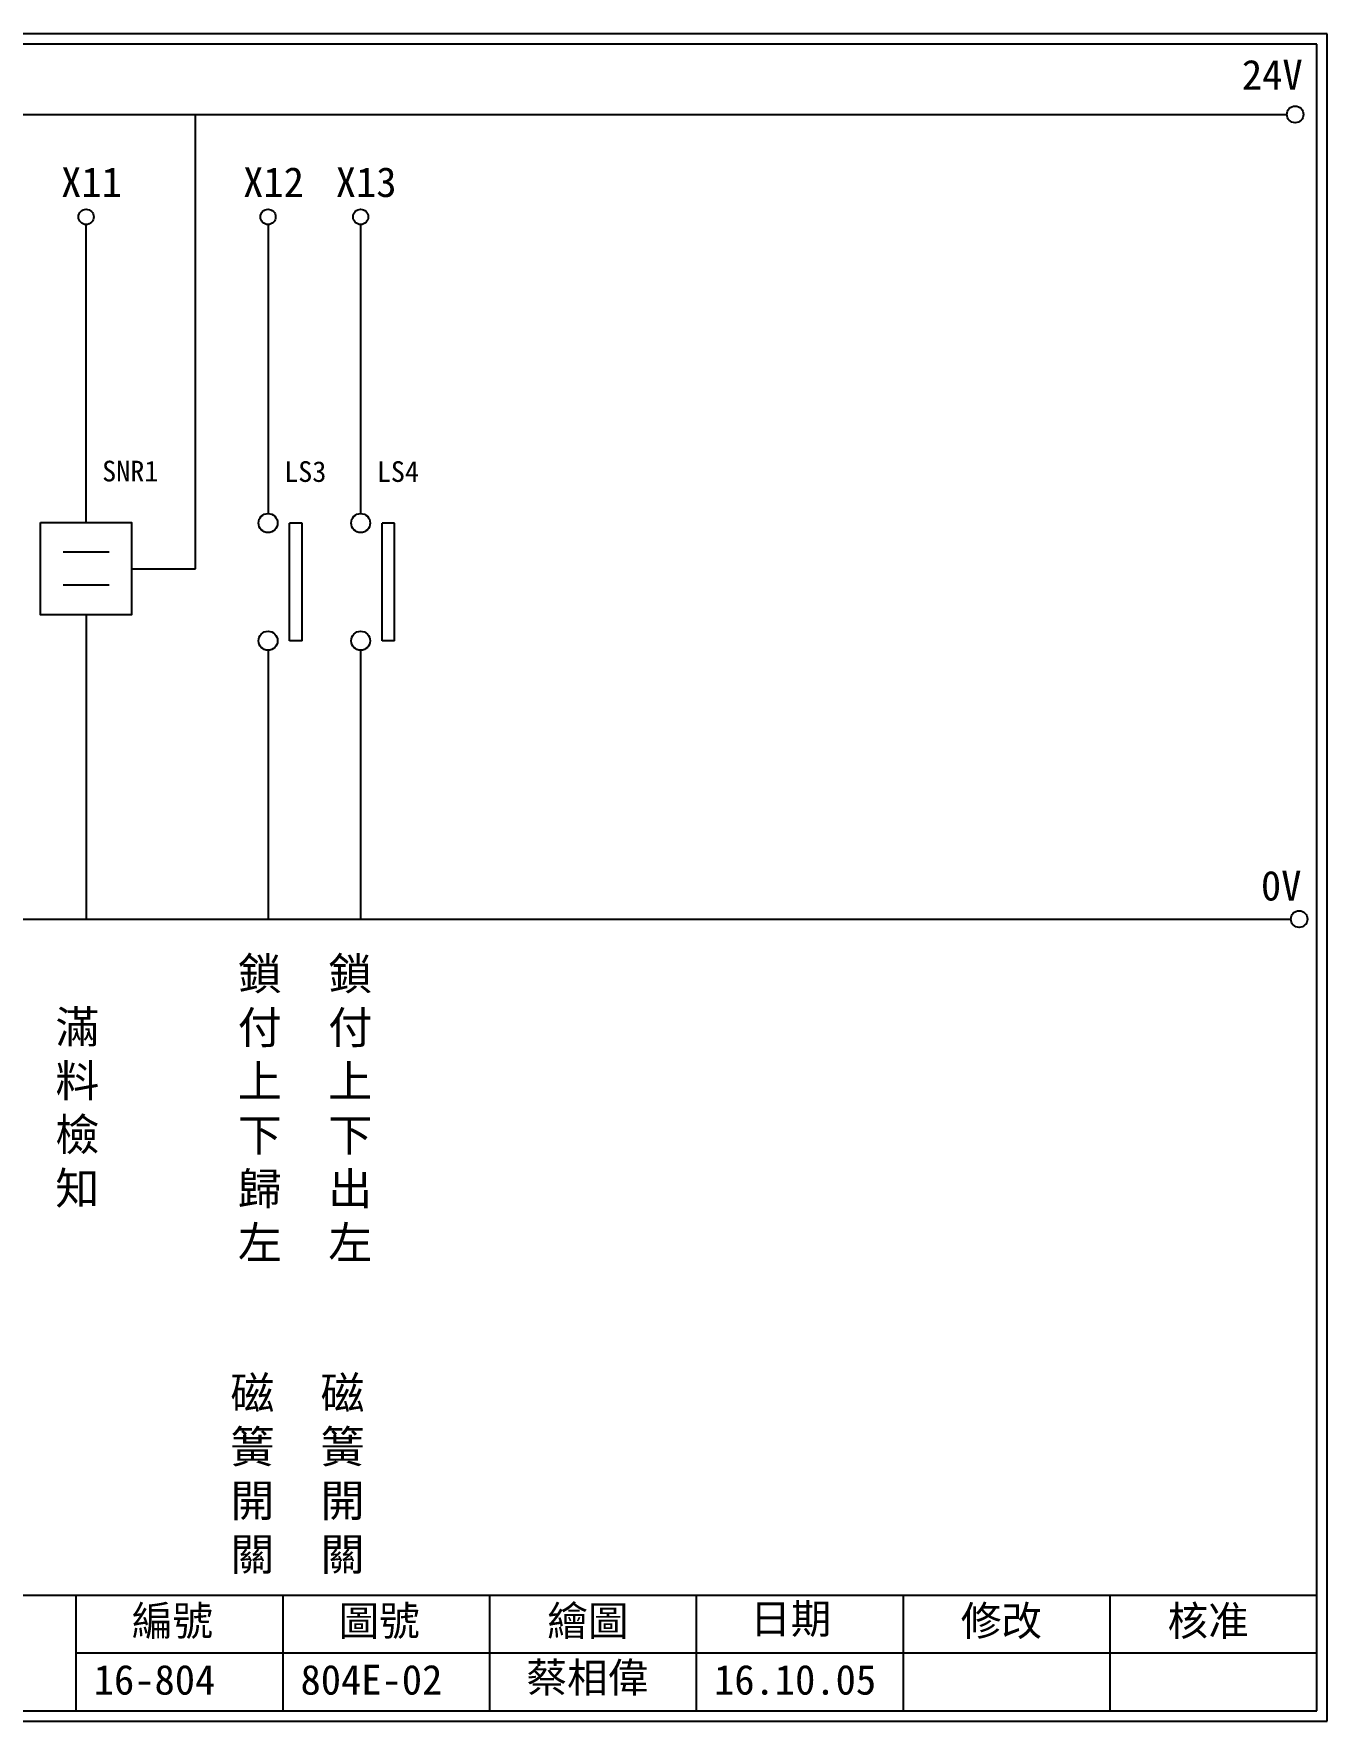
# Model space of a CAD drawing. Extents: x 325 to 612, y 3 to 207.
# Drawn here: x 455.9 to 612.3, y 3 to 207 of the extents above; entities that cross this region are included whole.
import ezdxf

# ---------------------------------------------------------------- set-up
doc = ezdxf.new("R2010")
doc.units = 0
doc.layers.get('0').update_dxf_attribs({"linetype": 'CONTINUOUS'})
doc.layers.add('圖框層', color=7, linetype='CONTINUOUS')
doc.layers.add('標尺寸層', color=3, linetype='CONTINUOUS')
doc.styles.add('CNS', font='romanc.shx', dxfattribs={"bigfont": 'chineset.shx'})
doc.styles.add('STSL', font='kaiu.ttf')

msp = doc.modelspace()

# ---------------------------------------------------------------- linework, layer by layer
for p, q in [((475.47, 142.31), (475.47, 197.22)), ((462.25, 147.89), (462.25, 183.91)), ((488.36, 147.83), (486.86, 147.83)), ((499.56, 147.83), (498.06, 147.83)), ((467.76, 142.31), (475.47, 142.31)), ((462.25, 136.73), (462.25, 99.96)), ((488.36, 133.6), (486.86, 133.6)), ((499.56, 133.6), (498.06, 133.6))]:
    msp.add_line(p, q)
msp.add_lwpolyline([(456.73, 147.89), (467.76, 147.89), (467.76, 136.73), (456.73, 136.73)], close=True)
for centre in [(608.44, 197.22), (608.92, 99.96)]:
    msp.add_circle(centre, 1)
at = {"layer": '圖框層', "color": 7}
for p, q in [((612.32, 206.97), (325.32, 206.97)), ((612.32, 3), (612.32, 206.97)), ((611.07, 205.72), (326.57, 205.72)), ((611.07, 4.25), (611.07, 205.72)), ((326.57, 18.25), (611.07, 18.25)), ((461.07, 4.25), (461.07, 18.25)), ((486.07, 4.25), (486.07, 18.25)), ((511.07, 4.25), (511.07, 18.25)), ((536.07, 4.25), (536.07, 18.25)), ((561.07, 4.25), (561.07, 18.25)), ((586.07, 4.25), (586.07, 18.25)), ((461.07, 11.25), (611.07, 11.25)), ((326.57, 4.25), (611.07, 4.25)), ((325.32, 3), (612.32, 3))]:
    msp.add_line(p, q, dxfattribs=at)
at = {"layer": '標尺寸層', "color": 7}
for p, q in [((329.84, 197.22), (607.44, 197.22)), ((484.25, 183.91), (484.25, 148.99)), ((495.45, 183.91), (495.45, 148.99)), ((486.86, 133.6), (486.86, 147.83)), ((488.36, 133.6), (488.36, 147.83)), ((498.06, 133.6), (498.06, 147.83)), ((499.56, 133.6), (499.56, 147.83)), ((459.48, 144.34), (465.05, 144.34)), ((459.48, 140.37), (465.05, 140.37)), ((484.25, 132.46), (484.25, 99.96)), ((484.25, 132.45), (484.25, 99.96)), ((495.45, 132.46), (495.45, 99.96)), ((495.45, 132.45), (495.45, 99.96)), ((330.44, 99.96), (607.92, 99.96)), ((344.17, 99.96), (607.92, 99.96)), ((611.07, 99.96), (611.07, 99.96))]:
    msp.add_line(p, q, dxfattribs=at)
for centre, radius in [((462.25, 184.83), 0.92), ((484.25, 184.83), 0.92), ((495.45, 184.83), 0.92), ((484.25, 147.83), 1.15), ((495.45, 147.83), 1.15), ((484.25, 133.6), 1.15), ((495.45, 133.6), 1.15)]:
    msp.add_circle(centre, radius, dxfattribs=at)

# ---------------------------------------------------------------- texts
at = {"layer": '圖框層', "color": 4, "style": 'STSL'}
for s, height, p in [('24V', 3.6, (602, 200.22)), ('X11', 3.6, (459.23, 187.24)), ('X12', 3.6, (481.24, 187.24)), ('X13', 3.6, (492.44, 187.24)), ('SNR1', 2.5, (464.19, 152.86)), ('LS3', 2.5, (486.2, 152.8)), ('LS4', 2.5, (497.4, 152.8)), ('0V', 3.6, (604.3, 102.2)), ('編號', 3.6, (467.78, 13.34)), ('圖號', 3.6, (492.78, 13.34)), ('繪圖', 3.6, (518.01, 13.34)), ('日期', 3.6, (542.54, 13.59)), ('修改', 3.6, (568.01, 13.34)), ('核准', 3.6, (593.01, 13.34)), ('蔡相偉', 3.6, (515.5, 6.47)), ('16-804', 3.6, (463.18, 6.22)), ('804E-02', 3.6, (488.18, 6.22)), ('16.10.05', 3.6, (538.18, 6.22))]:
    msp.add_text(s, height=height, dxfattribs=at).set_placement(p)
at = {"layer": '標尺寸層', "color": 7, "char_height": 3.9, "width": 4.9608, "attachment_point": 5, "style": 'CNS'}
for s, insert in [('{\\fDFKai-SB|b0|i0|c136|p65;鎖付上下歸左}', (483.26, 76.97)), ('{\\fDFKai-SB|b0|i0|c136|p65;鎖付上下出左}', (494.19, 76.97)), ('{\\fDFKai-SB|b0|i0|c136|p65;滿料檢知}', (461.19, 76.97)), ('{\\fDFKai-SB|b0|i0|c136|p65;磁簧開關}', (482.36, 32.72)), ('{\\fDFKai-SB|b0|i0|c136|p65;磁簧開關}', (493.26, 32.72))]:
    msp.add_mtext(s, dxfattribs=dict(at, insert=insert))

doc.saveas('drawing.dxf')
